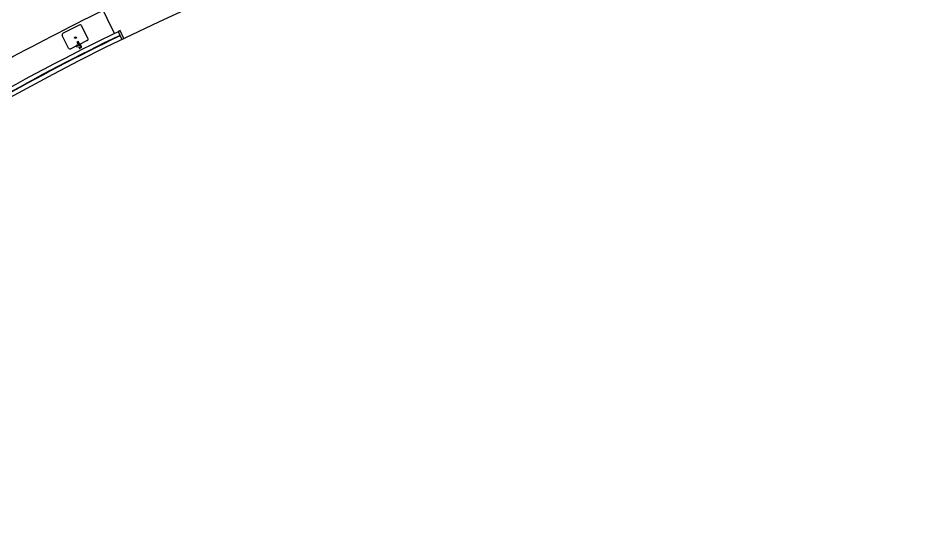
# Model space of a CAD drawing. Extents: x -68523 to 336700, y -113452 to 119396.
# Drawn here: x -26310 to -5359, y -50327 to -38868 of the extents above; entities that cross this region are included whole.
import ezdxf

# ---------------------------------------------------------------- set-up
doc = ezdxf.new("R2010")
doc.units = 0
doc.header["$LTSCALE"] = 1000
doc.header["$MEASUREMENT"] = 0
doc.layers.get('0').update_dxf_attribs({"linetype": 'CONTINUOUS'})
for name, color, linetype in [('s4144a$0$2060-FITOUT$0$INT-WALL', 2, 'CONTINUOUS'), ('s4144a$0$23', 7, 'CONTINUOUS'), ('s4144a$0$F-FUR', 1, 'CONTINUOUS')]:
    doc.layers.add(name, color=color, linetype=linetype)

# ---------------------------------------------------------------- blocks, each defined once
blk = doc.blocks.new('s4144a$0$sink2')
at = {"color": 1}
for p, q in [((-30, 60), (-30, 0)), ((30, 60), (-30, 60)), ((-30, 0), (-15, 0)), ((-25, 27), (-3, 55)), ((-25, 27), (54, -35)), ((-15, 20), (-15, -95)), ((-3, 55), (76, -7)), ((30, 29), (30, 60)), ((-250, -60), (-250, -380)), ((-210, -20), (-15, -20)), ((-210, -20), (-15, -20)), ((-15, -75), (-15, -81)), ((-15, -95), (15, -95)), ((15, -95), (15, -4)), ((15, -20), (35, -20)), ((15, -20), (210, -20)), ((15, -80), (15, -75)), ((54, -35), (76, -7)), ((66, -20), (210, -20)), ((250, -60), (250, -380)), ((-210, -420), (210, -420))]:
    blk.add_line(p, q, dxfattribs=at)
blk.add_circle((0, -200), 20, dxfattribs=at)
for centre, start, end in [((-210, -60), 90, 180), ((210, -60), 0, 90), ((-210, -380), 180, 270), ((210, -380), 270, 0)]:
    blk.add_arc(centre, 40, start, end, dxfattribs=at)

msp = doc.modelspace()

# ---------------------------------------------------------------- linework, layer by layer
at = {"layer": 's4144a$0$2060-FITOUT$0$INT-WALL', "color": 3}
msp.add_line((-24452, -38504.1), (-24100, -39227.2), dxfattribs=at)
at = {"layer": 's4144a$0$23', "color": 1, "linetype": 'Continuous'}
msp.add_lwpolyline([(-23884.2, -39333.5), (-23970.7, -39153.3), (-24015.8, -39174.9), (-23929.3, -39355.1)], close=True, dxfattribs=at)
for radius, start, end in [(54705, 44.32316, 135.67699), (54905, 115.88596, 124.06197), (54810, 115.93871, 119.27052), (54800, 115.93876, 119.27049)]:
    msp.add_arc((0.1, -88549.9), radius, start, end, dxfattribs=at)
at = {"layer": 's4144a$0$F-FUR'}
msp.add_lwpolyline([(-26725.3, -39909.5, -0.0121166), (-24362.6, -38687.7, -0.0120884)], format="xyb", dxfattribs=at)

# ---------------------------------------------------------------- block references
at = {"layer": 's4144a$0$F-FUR', "rotation": 206.7951095342655}
msp.add_blockref('s4144a$0$sink2', (-24904.5, -39493.8), dxfattribs=at)

doc.saveas('drawing.dxf')
